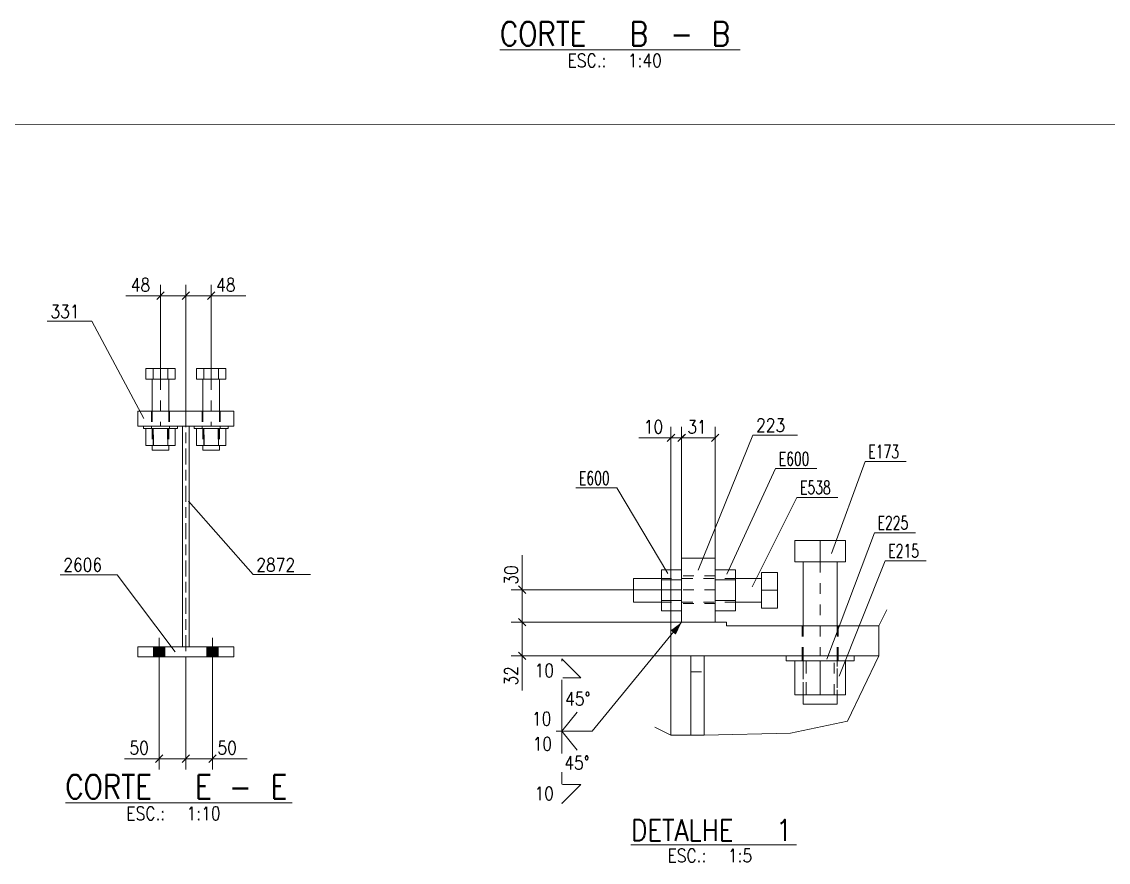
# Model space of a CAD drawing. Header units: millimetres. Extents: x 2 to 845, y 5 to 599.
# Drawn here: x 437.2 to 641.1, y 288.2 to 445.8 of the extents above; entities that cross this region are included whole.
import ezdxf

# ---------------------------------------------------------------- set-up
doc = ezdxf.new("R2010")
doc.units = ezdxf.units.MM
for name, pattern in [('XKITLINE00', [0]), ('XKITLINE02', [4, 2, -2]), ('XKITLINE06', [7, 3, -1, 2, -1])]:
    doc.linetypes.add(name, pattern=pattern)
for name, color, linetype, lineweight in [('Cota', 4, 'Continuous', 0), ('Marca da peça', 2, 'Continuous', 0), ('Objeto gráfico', 3, 'Continuous', 0), ('Outro tipo de objeto', 7, 'Continuous', 0), ('Parafuso', 3, 'Continuous', 0), ('Peça', 2, 'Continuous', 0), ('Solda', 1, 'Continuous', 0), ('Texto', 7, 'Continuous', 0)]:
    doc.layers.add(name, color=color, linetype=linetype, lineweight=lineweight)
doc.styles.add('ROMANS', font='ROMANS__.TTF')
doc.styles.add('SIMPLEX', font='SIMPLEX_.TTF')

# ---------------------------------------------------------------- blocks, each defined once
blk = doc.blocks.new('*A65')
at = {"layer": 'Outro tipo de objeto', "color": 1, "linetype": 'XKITLINE00', "lineweight": 0}
blk.add_line((526.93, 440.59), (572.03, 440.59), dxfattribs=at)
at = {"layer": 'Outro tipo de objeto', "color": 1, "style": 'ROMANS', "width": 0.85}
for s, p in [('CORTE', (526.93, 441.34)), ('B', (551.29, 441.34)), ('B', (566.69, 441.34)), ('-', (558.89, 441.34))]:
    blk.add_text(s, height=4.5, dxfattribs=at).set_placement(p)
at = {"layer": 'Outro tipo de objeto', "color": 3, "style": 'ROMANS', "width": 0.85}
for s, p in [('ESC.:', (539.64, 437.34)), ('1:40', (550.95, 437.34))]:
    blk.add_text(s, height=2.5, dxfattribs=at).set_placement(p)
blk = doc.blocks.new('*A408')
at = {"layer": 'Parafuso', "color": 7, "linetype": 'XKITLINE02', "lineweight": 0}
for p, q in [((463.24, 378.83), (463.24, 370.03)), ((472.74, 378.83), (472.74, 370.03)), ((461.54, 372.83), (461.54, 370.03)), ((464.94, 372.83), (464.94, 370.03)), ((471.04, 372.83), (471.04, 370.03)), ((474.44, 372.83), (474.44, 370.03))]:
    blk.add_line(p, q, dxfattribs=at)
blk = doc.blocks.new('*A409')
at = {"layer": 'Parafuso'}
for points in [[(464.04, 328.63), (464.04, 326.73), (461.94, 326.73), (461.94, 328.63)], [(474.04, 328.63), (474.04, 326.73), (471.94, 326.73), (471.94, 328.63)]]:
    blk.add_hatch(color=7, dxfattribs=at).paths.add_polyline_path(points, flags=17)
at = {"layer": 'Parafuso', "color": 7, "linetype": 'XKITLINE00', "lineweight": 0}
for p, q in [((461.94, 328.63), (461.94, 326.73)), ((462.99, 330.31), (462.99, 323.96)), ((464.04, 328.63), (464.04, 326.73)), ((471.94, 328.63), (471.94, 326.73)), ((472.99, 330.31), (472.99, 323.96)), ((474.04, 328.63), (474.04, 326.73))]:
    blk.add_line(p, q, dxfattribs=at)
blk = doc.blocks.new('*A410')
at = {"layer": 'Peça', "color": 4, "linetype": 'XKITLINE00', "lineweight": 0}
for p, q in [((458.99, 370.03), (458.99, 372.83)), ((458.99, 372.83), (476.99, 372.83)), ((476.99, 372.83), (476.99, 370.03)), ((476.99, 370.03), (458.99, 370.03))]:
    blk.add_line(p, q, dxfattribs=at)
blk = doc.blocks.new('*A411')
at = {"layer": 'Peça', "color": 4, "linetype": 'XKITLINE00', "lineweight": 0}
for p, q in [((467.36, 328.63), (467.36, 370.03)), ((467.36, 370.03), (468.61, 370.03)), ((468.61, 370.03), (468.61, 370.03)), ((468.61, 370.03), (468.61, 328.63)), ((468.61, 328.63), (467.36, 328.63))]:
    blk.add_line(p, q, dxfattribs=at)
blk = doc.blocks.new('*A412')
at = {"layer": 'Peça', "color": 4, "linetype": 'XKITLINE00', "lineweight": 0}
for p, q in [((458.99, 328.63), (458.99, 326.73)), ((458.99, 328.63), (476.99, 328.63)), ((476.99, 328.63), (476.99, 328.63)), ((476.99, 328.63), (476.99, 326.73)), ((476.99, 326.73), (458.99, 326.73))]:
    blk.add_line(p, q, dxfattribs=at)
blk = doc.blocks.new('*A413')
at = {"layer": 'Peça', "color": 4, "linetype": 'XKITLINE00', "lineweight": 0}
for p, q in [((469.54, 369.56), (469.54, 370.03)), ((469.54, 370.03), (469.78, 370.03)), ((469.78, 369.56), (469.54, 369.56)), ((470.47, 369.56), (469.78, 369.56)), ((469.99, 369.56), (469.78, 369.56)), ((471.51, 369.56), (470.47, 369.56)), ((472.74, 369.56), (471.51, 369.56)), ((473.96, 369.56), (472.74, 369.56)), ((475, 369.56), (473.96, 369.56)), ((475.69, 369.56), (475, 369.56)), ((475.69, 369.56), (475.48, 369.56)), ((475.69, 370.03), (475.94, 370.03)), ((475.94, 369.56), (475.69, 369.56)), ((475.94, 369.56), (475.94, 370.03))]:
    blk.add_line(p, q, dxfattribs=at)
at = {"layer": 'Peça', "color": 7, "linetype": 'XKITLINE02', "lineweight": 0}
for p, q in [((469.78, 370.03), (469.54, 370.03)), ((469.54, 369.56), (469.78, 369.56)), ((470.47, 370.03), (469.78, 370.03)), ((469.78, 370.03), (470.47, 370.03)), ((470.47, 369.55), (469.99, 369.56)), ((471.51, 370.03), (470.47, 370.03)), ((470.47, 370.03), (471.51, 370.03)), ((470.47, 369.55), (471.51, 369.55)), ((471.04, 369.56), (471.04, 370.03)), ((471.16, 370.03), (471.04, 370.03)), ((471.04, 370.03), (471.16, 370.03)), ((471.16, 369.56), (471.04, 369.56)), ((471.04, 369.56), (471.16, 369.56)), ((471.53, 370.03), (471.16, 370.03)), ((471.16, 370.03), (471.53, 370.03)), ((471.53, 369.56), (471.16, 369.56)), ((471.16, 369.56), (471.53, 369.56)), ((472.74, 370.03), (471.51, 370.03)), ((471.51, 370.03), (472.74, 370.03)), ((471.51, 369.55), (472.74, 369.55)), ((472.08, 370.03), (471.53, 370.03)), ((471.53, 370.03), (472.08, 370.03)), ((472.08, 369.56), (471.53, 369.56)), ((471.53, 369.56), (472.08, 369.56)), ((472.74, 370.03), (472.08, 370.03)), ((472.08, 370.03), (472.74, 370.03)), ((472.74, 369.56), (472.08, 369.56)), ((472.08, 369.56), (472.74, 369.56)), ((473.39, 370.03), (472.74, 370.03)), ((472.74, 370.03), (473.39, 370.03)), ((473.94, 370.03), (472.74, 370.03)), ((472.74, 370.03), (473.96, 370.03)), ((473.39, 369.56), (472.74, 369.56)), ((472.74, 369.56), (473.39, 369.56)), ((472.74, 369.55), (473.96, 369.55)), ((473.94, 370.03), (473.39, 370.03)), ((473.39, 370.03), (473.94, 370.03)), ((473.94, 369.56), (473.39, 369.56)), ((473.39, 369.56), (473.94, 369.56)), ((473.94, 370.03), (473.96, 370.03)), ((473.94, 370.03), (474.31, 370.03)), ((475, 370.03), (473.94, 370.03)), ((474.31, 369.56), (473.94, 369.56)), ((473.94, 369.56), (474.31, 369.56)), ((473.96, 370.03), (474.31, 370.03)), ((473.96, 370.03), (475, 370.03)), ((473.96, 369.55), (475, 369.55)), ((474.31, 370.03), (474.44, 370.03)), ((474.31, 370.03), (474.39, 370.03)), ((474.31, 369.56), (474.44, 369.56)), ((474.31, 369.56), (474.39, 369.56)), ((474.39, 370.03), (474.44, 370.03)), ((474.39, 369.56), (474.44, 369.56)), ((474.44, 369.56), (474.44, 370.03)), ((475.69, 370.03), (475, 370.03)), ((475, 370.03), (475.69, 370.03)), ((475.48, 369.56), (475, 369.55)), ((475.94, 370.03), (475.69, 370.03)), ((475.69, 369.56), (475.94, 369.56))]:
    blk.add_line(p, q, dxfattribs=at)
blk = doc.blocks.new('*A414')
at = {"layer": 'Peça', "color": 4, "linetype": 'XKITLINE00', "lineweight": 0}
for p, q in [((469.99, 366.38), (469.99, 369.56)), ((475.48, 369.56), (469.99, 369.56)), ((471.36, 369.56), (471.36, 366.38)), ((474.11, 369.56), (474.11, 366.38)), ((475.48, 366.38), (475.48, 369.56)), ((475.48, 366.38), (469.99, 366.38))]:
    blk.add_line(p, q, dxfattribs=at)
at = {"layer": 'Peça', "color": 7, "linetype": 'XKITLINE02', "lineweight": 0}
for p, q in [((471.36, 369.56), (473.53, 369.56)), ((471.44, 366.38), (471.44, 369.56)), ((474.04, 369.56), (474.04, 366.38))]:
    blk.add_line(p, q, dxfattribs=at)
blk = doc.blocks.new('*A415')
at = {"layer": 'Peça', "color": 4, "linetype": 'XKITLINE00', "lineweight": 0}
for p, q in [((475.48, 380.83), (469.99, 380.83)), ((469.99, 378.83), (469.99, 380.83)), ((471.36, 380.83), (471.36, 378.83)), ((474.11, 380.83), (474.11, 378.83)), ((475.48, 378.83), (475.48, 380.83)), ((475.48, 378.83), (469.99, 378.83)), ((471.15, 378.83), (471.15, 372.83)), ((474.32, 378.83), (474.32, 372.83)), ((471.15, 369.56), (471.15, 369.56)), ((474.32, 369.56), (474.32, 369.56)), ((471.15, 366.38), (471.15, 365.5)), ((474.11, 365.5), (471.15, 365.5)), ((474.32, 365.5), (474.11, 365.5)), ((474.32, 366.38), (474.32, 365.5))]:
    blk.add_line(p, q, dxfattribs=at)
at = {"layer": 'Peça', "color": 7, "linetype": 'XKITLINE02', "lineweight": 0}
for p, q in [((471.15, 372.83), (471.15, 369.56)), ((474.32, 372.83), (474.32, 369.56)), ((471.15, 369.56), (471.15, 366.38)), ((474.32, 369.56), (474.32, 366.38))]:
    blk.add_line(p, q, dxfattribs=at)
blk = doc.blocks.new('*A416')
at = {"layer": 'Peça', "color": 4, "linetype": 'XKITLINE00', "lineweight": 0}
for p, q in [((460.04, 369.56), (460.04, 370.03)), ((460.04, 370.03), (460.28, 370.03)), ((460.28, 369.56), (460.04, 369.56)), ((460.97, 369.56), (460.28, 369.56)), ((460.28, 369.56), (460.49, 369.56)), ((462.01, 369.56), (460.97, 369.56)), ((463.24, 369.56), (462.01, 369.56)), ((464.46, 369.56), (463.24, 369.56)), ((465.5, 369.56), (464.46, 369.56)), ((466.19, 369.56), (465.5, 369.56)), ((465.98, 369.56), (466.19, 369.56)), ((466.19, 370.03), (466.44, 370.03)), ((466.44, 369.56), (466.19, 369.56)), ((466.44, 369.56), (466.44, 370.03))]:
    blk.add_line(p, q, dxfattribs=at)
at = {"layer": 'Peça', "color": 7, "linetype": 'XKITLINE02', "lineweight": 0}
for p, q in [((460.28, 370.03), (460.04, 370.03)), ((460.04, 369.56), (460.28, 369.56)), ((460.97, 370.03), (460.28, 370.03)), ((460.28, 370.03), (460.97, 370.03)), ((460.49, 369.56), (460.97, 369.55)), ((462.01, 370.03), (460.97, 370.03)), ((460.97, 370.03), (462.01, 370.03)), ((460.97, 369.55), (462.01, 369.55)), ((461.54, 369.56), (461.54, 370.03)), ((461.66, 370.03), (461.54, 370.03)), ((461.54, 370.03), (461.66, 370.03)), ((461.66, 369.56), (461.54, 369.56)), ((461.54, 369.56), (461.66, 369.56)), ((462.03, 370.03), (461.66, 370.03)), ((461.66, 370.03), (462.03, 370.03)), ((462.03, 369.56), (461.66, 369.56)), ((461.66, 369.56), (462.03, 369.56)), ((463.24, 370.03), (462.01, 370.03)), ((462.01, 370.03), (463.24, 370.03)), ((462.01, 369.55), (463.24, 369.55)), ((462.58, 370.03), (462.03, 370.03)), ((462.03, 370.03), (462.58, 370.03)), ((462.58, 369.56), (462.03, 369.56)), ((462.03, 369.56), (462.58, 369.56)), ((463.24, 370.03), (462.58, 370.03)), ((462.58, 370.03), (463.24, 370.03)), ((463.24, 369.56), (462.58, 369.56)), ((462.58, 369.56), (463.24, 369.56)), ((463.89, 370.03), (463.24, 370.03)), ((463.24, 370.03), (463.89, 370.03)), ((464.44, 370.03), (463.24, 370.03)), ((463.24, 370.03), (464.46, 370.03)), ((463.89, 369.56), (463.24, 369.56)), ((463.24, 369.56), (463.89, 369.56)), ((463.24, 369.55), (464.46, 369.55)), ((464.44, 370.03), (463.89, 370.03)), ((463.89, 370.03), (464.44, 370.03)), ((464.44, 369.56), (463.89, 369.56)), ((463.89, 369.56), (464.44, 369.56)), ((464.44, 370.03), (464.46, 370.03)), ((464.44, 370.03), (464.81, 370.03)), ((465.5, 370.03), (464.44, 370.03)), ((464.81, 369.56), (464.44, 369.56)), ((464.44, 369.56), (464.81, 369.56)), ((464.46, 370.03), (464.81, 370.03)), ((464.46, 370.03), (465.5, 370.03)), ((464.46, 369.55), (465.5, 369.55)), ((464.81, 370.03), (464.94, 370.03)), ((464.81, 370.03), (464.89, 370.03)), ((464.81, 369.56), (464.94, 369.56)), ((464.81, 369.56), (464.89, 369.56)), ((464.89, 370.03), (464.94, 370.03)), ((464.89, 369.56), (464.94, 369.56)), ((464.94, 369.56), (464.94, 370.03)), ((466.19, 370.03), (465.5, 370.03)), ((465.5, 370.03), (466.19, 370.03)), ((465.5, 369.55), (465.98, 369.56)), ((466.44, 370.03), (466.19, 370.03)), ((466.19, 369.56), (466.44, 369.56))]:
    blk.add_line(p, q, dxfattribs=at)
blk = doc.blocks.new('*A417')
at = {"layer": 'Peça', "color": 4, "linetype": 'XKITLINE00', "lineweight": 0}
for p, q in [((460.49, 366.38), (460.49, 369.56)), ((465.98, 369.56), (460.49, 369.56)), ((461.86, 369.56), (461.86, 366.38)), ((464.61, 369.56), (464.61, 366.38)), ((465.98, 366.38), (465.98, 369.56)), ((460.49, 366.38), (465.98, 366.38))]:
    blk.add_line(p, q, dxfattribs=at)
at = {"layer": 'Peça', "color": 7, "linetype": 'XKITLINE02', "lineweight": 0}
for p, q in [((461.94, 366.38), (461.94, 369.56)), ((464.54, 369.56), (464.54, 366.38))]:
    blk.add_line(p, q, dxfattribs=at)
blk = doc.blocks.new('*A418')
at = {"layer": 'Peça', "color": 4, "linetype": 'XKITLINE00', "lineweight": 0}
for p, q in [((460.49, 380.83), (465.98, 380.83)), ((460.49, 378.83), (460.49, 380.83)), ((461.86, 380.83), (461.86, 378.83)), ((464.61, 380.83), (464.61, 378.83)), ((465.98, 378.83), (465.98, 380.83)), ((460.49, 378.83), (465.98, 378.83)), ((461.65, 378.83), (461.65, 372.83)), ((464.82, 378.83), (464.82, 372.83)), ((461.65, 369.56), (461.65, 369.56)), ((464.82, 369.56), (464.82, 369.56)), ((461.65, 366.38), (461.65, 365.5)), ((464.82, 365.5), (461.65, 365.5)), ((464.82, 366.38), (464.82, 365.5))]:
    blk.add_line(p, q, dxfattribs=at)
at = {"layer": 'Peça', "color": 7, "linetype": 'XKITLINE02', "lineweight": 0}
for p, q in [((461.65, 372.83), (461.65, 369.56)), ((464.82, 372.83), (464.82, 369.56)), ((461.65, 369.56), (461.65, 366.38)), ((464.82, 369.56), (464.82, 366.38))]:
    blk.add_line(p, q, dxfattribs=at)
blk = doc.blocks.new('*A419')
at = {"layer": 'Outro tipo de objeto', "color": 1, "linetype": 'XKITLINE00', "lineweight": 0}
blk.add_line((445.38, 299.41), (487.97, 299.41), dxfattribs=at)
at = {"layer": 'Outro tipo de objeto', "color": 1, "style": 'ROMANS', "width": 0.85}
for s, p in [('CORTE', (445.38, 300.16)), ('E', (469.74, 300.16)), ('E', (483.88, 300.16)), ('-', (476.08, 300.16))]:
    blk.add_text(s, height=4.5, dxfattribs=at).set_placement(p)
at = {"layer": 'Outro tipo de objeto', "color": 3, "style": 'ROMANS', "width": 0.85}
for s, p in [('ESC.:', (456.83, 296.16)), ('1:10', (468.14, 296.16))]:
    blk.add_text(s, height=2.5, dxfattribs=at).set_placement(p)
blk = doc.blocks.new('*A436')
at = {"layer": 'Parafuso', "color": 7, "linetype": 'XKITLINE02', "lineweight": 0}
for p, q in [((587.03, 344.55), (587.03, 326.95)), ((587.03, 344.55), (587.03, 326.95)), ((583.63, 332.55), (583.63, 326.95)), ((583.63, 332.55), (583.63, 326.95)), ((590.43, 332.55), (590.43, 326.95)), ((590.43, 332.55), (590.43, 326.95))]:
    blk.add_line(p, q, dxfattribs=at)
blk = doc.blocks.new('*A437')
at = {"layer": 'Parafuso', "color": 7, "linetype": 'XKITLINE02', "lineweight": 0}
for p, q in [((567.33, 341.93), (561.03, 341.93)), ((567.33, 339.33), (561.03, 339.33)), ((567.33, 336.73), (561.03, 336.73))]:
    blk.add_line(p, q, dxfattribs=at)
blk = doc.blocks.new('*A438')
at = {"layer": 'Peça', "color": 4, "linetype": 'XKITLINE00', "lineweight": 0}
for p, q in [((569.43, 333.25), (559.03, 333.25)), ((559.03, 326.95), (559.03, 333.25)), ((569.43, 333.25), (569.43, 332.55)), ((598.02, 332.55), (569.43, 332.55)), ((598.02, 326.95), (559.03, 326.95))]:
    blk.add_line(p, q, dxfattribs=at)
blk = doc.blocks.new('*A439')
at = {"layer": 'Peça', "color": 7, "linetype": 'XKITLINE02', "lineweight": 0}
for p, q in [((565.28, 326.95), (562.78, 326.95)), ((562.78, 326.95), (562.78, 312.07)), ((565.28, 312.07), (565.28, 326.95)), ((562.78, 323.95), (565.28, 323.95))]:
    blk.add_line(p, q, dxfattribs=at)
blk = doc.blocks.new('*A440')
at = {"layer": 'Peça', "color": 4, "linetype": 'XKITLINE00', "lineweight": 0}
blk.add_line((559.03, 326.95), (559.03, 312.07), dxfattribs=at)
at = {"layer": 'Peça', "color": 7, "linetype": 'XKITLINE02', "lineweight": 0}
blk.add_line((598.02, 326.95), (559.03, 326.95), dxfattribs=at)
blk = doc.blocks.new('*A441')
at = {"layer": 'Peça', "color": 4, "linetype": 'XKITLINE00', "lineweight": 0}
for p, q in [((576.03, 342.58), (576.03, 335.91)), ((579.03, 342.58), (576.03, 342.58)), ((579.03, 342.58), (579.03, 335.91)), ((557.23, 341.47), (552.03, 341.47)), ((552.03, 337.03), (552.03, 341.47)), ((576.03, 341.47), (571.13, 341.47)), ((579.03, 339.25), (576.03, 339.25)), ((557.23, 337.03), (552.03, 337.03)), ((576.03, 337.03), (571.13, 337.03)), ((579.03, 335.91), (576.03, 335.91))]:
    blk.add_line(p, q, dxfattribs=at)
at = {"layer": 'Peça', "color": 7, "linetype": 'XKITLINE02', "lineweight": 0}
for p, q in [((571.13, 341.47), (557.23, 341.47)), ((571.13, 337.03), (557.23, 337.03))]:
    blk.add_line(p, q, dxfattribs=at)
blk = doc.blocks.new('*A442')
at = {"layer": 'Peça', "color": 4, "linetype": 'XKITLINE00', "lineweight": 0}
for p, q in [((557.23, 343.1), (557.23, 335.4)), ((557.23, 343.1), (561.03, 343.1)), ((561.03, 341.17), (557.23, 341.17)), ((561.03, 337.32), (557.23, 337.32)), ((557.23, 335.4), (561.03, 335.4))]:
    blk.add_line(p, q, dxfattribs=at)
at = {"layer": 'Peça', "color": 7, "linetype": 'XKITLINE02', "lineweight": 0}
blk.add_line((561.03, 335.4), (561.03, 343.1), dxfattribs=at)
blk = doc.blocks.new('*A443')
at = {"layer": 'Peça', "color": 4, "linetype": 'XKITLINE00', "lineweight": 0}
for p, q in [((567.33, 345.25), (561.03, 345.25)), ((561.03, 345.25), (561.03, 333.25)), ((567.33, 333.25), (567.33, 345.25))]:
    blk.add_line(p, q, dxfattribs=at)
at = {"layer": 'Peça', "color": 7, "linetype": 'XKITLINE02', "lineweight": 0}
blk.add_line((567.33, 333.25), (561.03, 333.25), dxfattribs=at)
blk = doc.blocks.new('*A444')
at = {"layer": 'Peça', "color": 4, "linetype": 'XKITLINE00', "lineweight": 0}
for p, q in [((567.33, 343.1), (571.13, 343.1)), ((571.13, 343.1), (571.13, 335.4)), ((571.13, 341.17), (567.33, 341.17)), ((567.33, 337.32), (571.13, 337.32)), ((567.33, 335.4), (571.13, 335.4))]:
    blk.add_line(p, q, dxfattribs=at)
at = {"layer": 'Peça', "color": 7, "linetype": 'XKITLINE02', "lineweight": 0}
blk.add_line((567.33, 343.1), (567.33, 335.4), dxfattribs=at)
blk = doc.blocks.new('*A445')
at = {"layer": 'Peça', "color": 4, "linetype": 'XKITLINE00', "lineweight": 0}
for p, q in [((562.78, 326.95), (565.28, 326.95)), ((562.78, 312.07), (562.78, 326.95)), ((565.28, 326.95), (565.28, 312.07))]:
    blk.add_line(p, q, dxfattribs=at)
at = {"layer": 'Peça', "color": 7, "linetype": 'XKITLINE02', "lineweight": 0}
blk.add_line((562.78, 323.95), (565.28, 323.95), dxfattribs=at)
blk = doc.blocks.new('*A446')
at = {"layer": 'Peça', "color": 4, "linetype": 'XKITLINE00', "lineweight": 0}
for p, q in [((580.63, 326), (580.63, 326.95)), ((593.43, 326.94), (582.51, 326.95)), ((593.43, 325.99), (593.43, 326.94)), ((580.63, 326), (593.43, 325.99))]:
    blk.add_line(p, q, dxfattribs=at)
at = {"layer": 'Peça', "color": 7, "linetype": 'XKITLINE02', "lineweight": 0}
for p, q in [((582.51, 326.95), (580.63, 326.95)), ((583.63, 326), (583.63, 326.95)), ((590.43, 325.99), (590.43, 326.94))]:
    blk.add_line(p, q, dxfattribs=at)
blk = doc.blocks.new('*A447')
at = {"layer": 'Peça', "color": 4, "linetype": 'XKITLINE00', "lineweight": 0}
for p, q in [((582.27, 325.99), (582.27, 319.64)), ((584.58, 325.99), (582.27, 325.99)), ((587.03, 325.99), (587.03, 319.64)), ((591.8, 325.99), (591.8, 319.64)), ((591.8, 319.64), (582.27, 319.64))]:
    blk.add_line(p, q, dxfattribs=at)
at = {"layer": 'Peça', "color": 7, "linetype": 'XKITLINE02', "lineweight": 0}
for p, q in [((584.43, 319.64), (584.43, 325.99)), ((591.8, 325.99), (584.58, 325.99)), ((589.63, 319.64), (589.63, 325.99)), ((591.8, 325.99), (591.8, 325.99)), ((591.8, 325.99), (591.8, 325.99))]:
    blk.add_line(p, q, dxfattribs=at)
blk = doc.blocks.new('*A448')
at = {"layer": 'Peça', "color": 4, "linetype": 'XKITLINE00', "lineweight": 0}
for p, q in [((582.27, 344.55), (582.27, 348.55)), ((582.27, 348.55), (591.8, 348.55)), ((587.03, 348.55), (587.03, 344.55)), ((591.8, 348.55), (591.8, 344.55)), ((591.8, 344.55), (582.27, 344.55)), ((583.86, 344.55), (583.86, 332.55)), ((590.21, 344.55), (590.21, 332.55)), ((583.86, 326.95), (583.86, 326.95)), ((590.21, 326.95), (590.21, 326.94)), ((583.86, 326), (583.86, 325.99)), ((583.86, 319.64), (583.86, 317.89)), ((590.21, 319.64), (590.21, 317.89)), ((590.21, 317.89), (583.86, 317.89))]:
    blk.add_line(p, q, dxfattribs=at)
at = {"layer": 'Peça', "color": 7, "linetype": 'XKITLINE02', "lineweight": 0}
for p, q in [((583.86, 332.55), (583.86, 326.95)), ((590.21, 332.55), (590.21, 326.95)), ((583.86, 326.95), (583.86, 326)), ((590.21, 326.94), (590.21, 319.64)), ((583.86, 325.99), (583.86, 319.64))]:
    blk.add_line(p, q, dxfattribs=at)
blk = doc.blocks.new('*A449')
at = {"layer": 'Peça', "color": 7, "linetype": 'XKITLINE02', "lineweight": 0}
for p, q in [((580.63, 326), (580.63, 326.95)), ((593.43, 326.94), (580.63, 326.95)), ((583.63, 326), (583.63, 326.95)), ((590.43, 325.99), (590.43, 326.94)), ((593.43, 325.99), (593.43, 326.94)), ((580.63, 326), (593.43, 325.99))]:
    blk.add_line(p, q, dxfattribs=at)
blk = doc.blocks.new('*A450')
at = {"layer": 'Peça', "color": 7, "linetype": 'XKITLINE02', "lineweight": 0}
for p, q in [((582.27, 319.64), (582.27, 325.99)), ((591.8, 325.99), (582.27, 325.99)), ((584.43, 325.99), (584.43, 319.64)), ((587.03, 325.99), (587.03, 319.64)), ((589.63, 319.64), (589.63, 325.99)), ((591.8, 319.64), (591.8, 325.99)), ((591.8, 319.64), (582.27, 319.64))]:
    blk.add_line(p, q, dxfattribs=at)
blk = doc.blocks.new('*A451')
at = {"layer": 'Peça', "color": 7, "linetype": 'XKITLINE02', "lineweight": 0}
for p, q in [((582.27, 344.55), (582.27, 348.55)), ((582.27, 348.55), (591.8, 348.55)), ((587.03, 348.55), (587.03, 344.55)), ((591.8, 348.55), (591.8, 344.55)), ((591.8, 344.55), (582.27, 344.55)), ((583.86, 344.55), (583.86, 317.89)), ((590.21, 344.55), (590.21, 317.89)), ((590.21, 317.89), (583.86, 317.89))]:
    blk.add_line(p, q, dxfattribs=at)
blk = doc.blocks.new('*A452')
at = {"layer": 'Outro tipo de objeto', "color": 1, "linetype": 'XKITLINE00', "lineweight": 0}
blk.add_line((551.53, 291.49), (582.58, 291.49), dxfattribs=at)
at = {"layer": 'Outro tipo de objeto', "color": 1, "style": 'ROMANS', "width": 0.85}
for s, p in [('DETALHE', (551.53, 292.24)), ('1', (578.77, 292.24))]:
    blk.add_text(s, height=4, dxfattribs=at).set_placement(p)
at = {"layer": 'Outro tipo de objeto', "color": 3, "style": 'ROMANS', "width": 0.85}
for s, p in [('ESC.:', (558.4, 288.24)), ('1:5', (569.72, 288.24))]:
    blk.add_text(s, height=2.5, dxfattribs=at).set_placement(p)
blk = doc.blocks.new('*A1204')
at = {"layer": 'Objeto gráfico', "color": 1, "linetype": 'XKITLINE00', "lineweight": 0}
blk.add_line((29.15, 426.65), (658.09, 426.54), dxfattribs=at)
blk = doc.blocks.new('*A1216')
at = {"layer": 'Objeto gráfico', "color": 7, "linetype": 'XKITLINE06', "lineweight": 0}
blk.add_line((467.99, 372.83), (467.99, 326.73), dxfattribs=at)
blk = doc.blocks.new('*A1218')
at = {"layer": 'Objeto gráfico', "color": 7, "linetype": 'XKITLINE00', "lineweight": 0}
for p, q in [((598.02, 332.55), (599.52, 335.55)), ((598.02, 332.55), (598.02, 326.95)), ((598.02, 326.95), (592.13, 314.68)), ((592.13, 314.68), (581.47, 312.46)), ((559.03, 312.07), (556.03, 313.57)), ((565.28, 312.07), (559.03, 312.07)), ((581.47, 312.46), (565.28, 312.07))]:
    blk.add_line(p, q, dxfattribs=at)
blk = doc.blocks.new('*A1299')
at = {"layer": 'Cota', "color": 7, "linetype": 'XKITLINE00', "lineweight": 0}
for p, q in [((467.99, 372.83), (467.99, 396.52)), ((472.74, 378.83), (472.74, 396.52)), ((468.69, 395.18), (467.28, 393.76)), ((467.99, 394.47), (472.74, 394.47)), ((473.44, 395.18), (472.03, 393.76)), ((472.74, 394.47), (479.25, 394.47)), ((472.74, 394.47), (479.25, 394.47))]:
    blk.add_line(p, q, dxfattribs=at)
at = {"layer": 'Cota', "color": 3}
for p in [(467.99, 394.47), (472.74, 394.47)]:
    blk.add_point(p, dxfattribs=at)
at = {"layer": 'Cota', "color": 3, "style": 'SIMPLEX', "width": 0.85}
blk.add_text('48', height=2.5, dxfattribs=at).set_placement((473.67, 395.27))
blk = doc.blocks.new('*A1300')
at = {"layer": 'Cota', "color": 7, "linetype": 'XKITLINE00', "lineweight": 0}
for p, q in [((463.24, 378.83), (463.24, 396.52)), ((467.99, 372.83), (467.99, 396.52)), ((463.24, 394.47), (456.72, 394.47)), ((463.24, 394.47), (456.72, 394.47)), ((463.94, 395.18), (462.53, 393.76)), ((463.24, 394.47), (467.99, 394.47)), ((468.69, 395.18), (467.28, 393.76))]:
    blk.add_line(p, q, dxfattribs=at)
at = {"layer": 'Cota', "color": 3}
for p in [(463.24, 394.47), (467.99, 394.47)]:
    blk.add_point(p, dxfattribs=at)
at = {"layer": 'Cota', "color": 3, "style": 'SIMPLEX', "width": 0.85}
blk.add_text('48', height=2.5, dxfattribs=at).set_placement((457.66, 395.27))
blk = doc.blocks.new('*A1301')
at = {"layer": 'Cota', "color": 7, "linetype": 'XKITLINE00', "lineweight": 0}
for p, q in [((467.99, 326.73), (467.99, 305.66)), ((462.99, 323.96), (462.99, 305.66)), ((463.69, 308.37), (462.28, 306.95)), ((468.69, 308.37), (467.28, 306.95)), ((462.99, 307.66), (456.47, 307.66)), ((462.99, 307.66), (456.47, 307.66)), ((462.99, 307.66), (467.99, 307.66))]:
    blk.add_line(p, q, dxfattribs=at)
at = {"layer": 'Cota', "color": 3}
for p in [(462.99, 307.66), (467.99, 307.66)]:
    blk.add_point(p, dxfattribs=at)
at = {"layer": 'Cota', "color": 3, "style": 'SIMPLEX', "width": 0.85}
blk.add_text('50', height=2.5, dxfattribs=at).set_placement((457.41, 308.46))
blk = doc.blocks.new('*A1302')
at = {"layer": 'Cota', "color": 7, "linetype": 'XKITLINE00', "lineweight": 0}
for p, q in [((467.99, 326.73), (467.99, 305.66)), ((472.99, 323.96), (472.99, 305.66)), ((468.69, 308.37), (467.28, 306.95)), ((473.69, 308.37), (472.28, 306.95)), ((467.99, 307.66), (472.99, 307.66)), ((472.99, 307.66), (479.5, 307.66)), ((472.99, 307.66), (479.5, 307.66))]:
    blk.add_line(p, q, dxfattribs=at)
at = {"layer": 'Cota', "color": 3}
for p in [(467.99, 307.66), (472.99, 307.66)]:
    blk.add_point(p, dxfattribs=at)
at = {"layer": 'Cota', "color": 3, "style": 'SIMPLEX', "width": 0.85}
blk.add_text('50', height=2.5, dxfattribs=at).set_placement((473.92, 308.46))
blk = doc.blocks.new('*A1303')
at = {"layer": 'Marca da peça', "color": 7, "linetype": 'XKITLINE00', "lineweight": 0}
for p in [(441.98, 389.67), (460.12, 371.46)]:
    blk.add_line(p, (450.34, 389.67), dxfattribs=at)
at = {"layer": 'Marca da peça', "color": 4, "style": 'ROMANS', "width": 0.85}
blk.add_text('331', height=2.5, dxfattribs=at).set_placement((442.58, 390.27))
blk = doc.blocks.new('*A1304')
at = {"layer": 'Marca da peça', "color": 7, "linetype": 'XKITLINE00', "lineweight": 0}
for p, q in [((468.47, 355.97), (480.62, 342.17)), ((480.62, 342.17), (491.36, 342.17))]:
    blk.add_line(p, q, dxfattribs=at)
at = {"layer": 'Marca da peça', "color": 4, "style": 'ROMANS', "width": 0.85}
blk.add_text('2872', height=2.5, dxfattribs=at).set_placement((481.22, 342.77))
blk = doc.blocks.new('*A1305')
at = {"layer": 'Marca da peça', "color": 7, "linetype": 'XKITLINE00', "lineweight": 0}
for p in [(444.39, 342.15), (466.01, 327.67)]:
    blk.add_line(p, (455.13, 342.15), dxfattribs=at)
at = {"layer": 'Marca da peça', "color": 4, "style": 'ROMANS', "width": 0.85}
blk.add_text('2606', height=2.5, dxfattribs=at).set_placement((444.99, 342.75))
blk = doc.blocks.new('*A1317')
at = {"layer": 'Cota', "color": 7, "linetype": 'XKITLINE00', "lineweight": 0}
for p, q in [((559.03, 333.25), (559.03, 369.87)), ((561.03, 345.25), (561.03, 369.87)), ((559.03, 367.82), (552.98, 367.82)), ((559.03, 367.82), (552.98, 367.82)), ((559.74, 368.53), (558.32, 367.11)), ((559.03, 367.82), (561.03, 367.82)), ((561.59, 368.38), (560.32, 367.11))]:
    blk.add_line(p, q, dxfattribs=at)
at = {"layer": 'Cota', "color": 3}
for p in [(559.03, 367.82), (561.03, 367.82)]:
    blk.add_point(p, dxfattribs=at)
at = {"layer": 'Cota', "color": 3, "style": 'SIMPLEX', "width": 0.85}
blk.add_text('10', height=2.5, dxfattribs=at).set_placement((553.92, 368.62))
blk = doc.blocks.new('*A1318')
at = {"layer": 'Cota', "color": 7, "linetype": 'XKITLINE00', "lineweight": 0}
for p, q in [((561.03, 345.25), (561.03, 369.87)), ((567.33, 345.25), (567.33, 369.87)), ((561.74, 368.53), (560.32, 367.11)), ((561.03, 367.82), (567.33, 367.82)), ((568.04, 368.53), (566.62, 367.11))]:
    blk.add_line(p, q, dxfattribs=at)
at = {"layer": 'Cota', "color": 3}
for p in [(561.03, 367.82), (567.33, 367.82)]:
    blk.add_point(p, dxfattribs=at)
at = {"layer": 'Cota', "color": 3, "style": 'SIMPLEX', "width": 0.85}
blk.add_text('31', height=2.5, dxfattribs=at).set_placement((562.09, 368.62))
blk = doc.blocks.new('*A1319')
at = {"layer": 'Cota', "color": 7, "linetype": 'XKITLINE00', "lineweight": 0}
for p, q in [((559.03, 333.25), (529.05, 333.25)), ((530.39, 333.95), (531.81, 332.54)), ((531.1, 326.95), (531.1, 333.25)), ((559.03, 326.95), (529.05, 326.95)), ((530.39, 327.65), (531.81, 326.24)), ((531.1, 326.95), (531.1, 320.43)), ((531.1, 326.95), (531.1, 320.43))]:
    blk.add_line(p, q, dxfattribs=at)
at = {"layer": 'Cota', "color": 3}
for p in [(531.1, 333.25), (531.1, 326.95)]:
    blk.add_point(p, dxfattribs=at)
at = {"layer": 'Cota', "color": 3, "style": 'SIMPLEX', "width": 0.85}
blk.add_text('32', height=2.5, rotation=90.0002, dxfattribs=at).set_placement((530.3, 321.37))
blk = doc.blocks.new('*A1320')
at = {"layer": 'Cota', "color": 7, "linetype": 'XKITLINE00', "lineweight": 0}
for p, q in [((531.1, 339.33), (531.1, 345.84)), ((531.1, 339.33), (531.1, 345.84)), ((561.03, 339.33), (529.05, 339.33)), ((530.39, 340.04), (531.81, 338.62)), ((531.1, 333.25), (531.1, 339.33)), ((559.03, 333.25), (529.05, 333.25)), ((530.39, 333.95), (531.81, 332.54))]:
    blk.add_line(p, q, dxfattribs=at)
at = {"layer": 'Cota', "color": 3}
for p in [(531.1, 339.33), (531.1, 333.25)]:
    blk.add_point(p, dxfattribs=at)
at = {"layer": 'Cota', "color": 3, "style": 'SIMPLEX', "width": 0.85}
blk.add_text('30', height=2.5, rotation=90.0002, dxfattribs=at).set_placement((530.3, 340.27))
blk = doc.blocks.new('*A1321')
at = {"layer": 'Texto', "color": 3, "style": 'ROMANS', "width": 0.85}
blk.add_text('45°', height=2.5, dxfattribs=at).set_placement((539.02, 305.66))
blk = doc.blocks.new('*A1322')
at = {"layer": 'Texto', "color": 3, "style": 'ROMANS', "width": 0.85}
blk.add_text('45°', height=2.5, dxfattribs=at).set_placement((539.17, 317.64))
blk = doc.blocks.new('*A1323')
at = {"layer": 'Texto', "color": 3, "style": 'ROMANS', "width": 0.85}
blk.add_text('10', height=2.5, dxfattribs=at).set_placement((533.08, 309.19))
blk = doc.blocks.new('*A1324')
at = {"layer": 'Texto', "color": 3, "style": 'ROMANS', "width": 0.85}
blk.add_text('10', height=2.5, dxfattribs=at).set_placement((532.95, 313.91))
blk = doc.blocks.new('*A1325')
at = {"layer": 'Texto', "color": 3, "style": 'ROMANS', "width": 0.85}
blk.add_text('10', height=2.5, dxfattribs=at).set_placement((533.44, 322.96))
blk = doc.blocks.new('*A1326')
at = {"layer": 'Texto', "color": 3, "style": 'ROMANS', "width": 0.85}
blk.add_text('10', height=2.5, dxfattribs=at).set_placement((533.42, 299.9))
blk = doc.blocks.new('*A1327')
at = {"layer": 'Solda'}
blk.add_hatch(color=7, dxfattribs=at).paths.add_polyline_path([(561.03, 333.25), (559.93, 330.92), (558.96, 331.71)], flags=17)
at = {"layer": 'Solda', "color": 7, "linetype": 'XKITLINE00', "lineweight": 0}
for p in [(561.03, 333.25), (537.5, 312.81)]:
    blk.add_line(p, (544.25, 312.81), dxfattribs=at)
at = {"layer": 'Solda', "color": 3, "linetype": 'XKITLINE00', "lineweight": 0}
for p, q in [((542.14, 322.81), (538.57, 326.38)), ((538.57, 326.38), (538.57, 325.96)), ((538.57, 312.81), (538.57, 322.46)), ((538.71, 322.81), (542.14, 322.81)), ((538.57, 312.81), (541.42, 316.38)), ((538.57, 312.81), (541.42, 309.24)), ((538.57, 312.81), (538.57, 308.66)), ((538.57, 305.16), (538.57, 302.9)), ((542.14, 302.81), (538.57, 299.24)), ((538.69, 302.81), (542.14, 302.81)), ((538.57, 299.24), (538.57, 299.4))]:
    blk.add_line(p, q, dxfattribs=at)
blk = doc.blocks.new('*A1328')
at = {"layer": 'Marca da peça', "color": 7, "linetype": 'XKITLINE00', "lineweight": 0}
for p, q in [((574.25, 339.9), (582.66, 356.66)), ((582.66, 356.66), (590.37, 356.66))]:
    blk.add_line(p, q, dxfattribs=at)
at = {"layer": 'Marca da peça', "color": 4, "style": 'ROMANS', "width": 0.68}
blk.add_text('E538', height=2.5, dxfattribs=at).set_placement((583.26, 357.26))
blk = doc.blocks.new('*A1329')
at = {"layer": 'Marca da peça', "color": 7, "linetype": 'XKITLINE00', "lineweight": 0}
for p in [(541.17, 358.43), (558.43, 342.38)]:
    blk.add_line(p, (548.89, 358.43), dxfattribs=at)
at = {"layer": 'Marca da peça', "color": 4, "style": 'ROMANS', "width": 0.68}
blk.add_text('E600', height=2.5, dxfattribs=at).set_placement((541.77, 359.03))
blk = doc.blocks.new('*A1330')
at = {"layer": 'Marca da peça', "color": 7, "linetype": 'XKITLINE00', "lineweight": 0}
for p, q in [((564.16, 343.03), (574.4, 368.34)), ((574.4, 368.34), (582.76, 368.34))]:
    blk.add_line(p, q, dxfattribs=at)
at = {"layer": 'Marca da peça', "color": 4, "style": 'ROMANS', "width": 0.85}
blk.add_text('223', height=2.5, dxfattribs=at).set_placement((575, 368.94))
blk = doc.blocks.new('*A1331')
at = {"layer": 'Marca da peça', "color": 7, "linetype": 'XKITLINE00', "lineweight": 0}
for p, q in [((569.5, 342.25), (578.66, 362.05)), ((578.66, 362.05), (586.38, 362.05))]:
    blk.add_line(p, q, dxfattribs=at)
at = {"layer": 'Marca da peça', "color": 4, "style": 'ROMANS', "width": 0.68}
blk.add_text('E600', height=2.5, dxfattribs=at).set_placement((579.26, 362.65))
blk = doc.blocks.new('*A1332')
at = {"layer": 'Marca da peça', "color": 7, "linetype": 'XKITLINE00', "lineweight": 0}
for p, q in [((588.26, 326.34), (597.2, 350.04)), ((597.2, 350.04), (604.91, 350.04))]:
    blk.add_line(p, q, dxfattribs=at)
at = {"layer": 'Marca da peça', "color": 4, "style": 'ROMANS', "width": 0.68}
blk.add_text('E225', height=2.5, dxfattribs=at).set_placement((597.8, 350.64))
blk = doc.blocks.new('*A1333')
at = {"layer": 'Marca da peça', "color": 7, "linetype": 'XKITLINE00', "lineweight": 0}
for p, q in [((590.61, 323.12), (599.22, 344.76)), ((599.22, 344.76), (606.94, 344.76))]:
    blk.add_line(p, q, dxfattribs=at)
at = {"layer": 'Marca da peça', "color": 4, "style": 'ROMANS', "width": 0.68}
blk.add_text('E215', height=2.5, dxfattribs=at).set_placement((599.82, 345.36))
blk = doc.blocks.new('*A1334')
at = {"layer": 'Marca da peça', "color": 7, "linetype": 'XKITLINE00', "lineweight": 0}
for p, q in [((589.14, 346.15), (595.47, 363.38)), ((595.47, 363.38), (603.18, 363.38))]:
    blk.add_line(p, q, dxfattribs=at)
at = {"layer": 'Marca da peça', "color": 4, "style": 'ROMANS', "width": 0.68}
blk.add_text('E173', height=2.5, dxfattribs=at).set_placement((596.07, 363.98))

msp = doc.modelspace()

# ---------------------------------------------------------------- block references
at = {"lineweight": 0}
for name in ['*A65', '*A1204', '*A1300', '*A1299', '*A1303', '*A418', '*A415', '*A408', '*A410', '*A1216', '*A1317', '*A1318', '*A1330', '*A416', '*A417', '*A411', '*A413', '*A414', '*A1331', '*A1334', '*A1329', '*A1328', '*A1304', '*A1332', '*A448', '*A451', '*A1333', '*A1305', '*A1320', '*A443', '*A441', '*A442', '*A444', '*A436', '*A437', '*A1319', '*A1327', '*A438', '*A412', '*A409', '*A1301', '*A1302', '*A440', '*A439', '*A445', '*A446', '*A449', '*A1325', '*A447', '*A450', '*A1322', '*A1324', '*A1323', '*A1321', '*A419', '*A1326', '*A452']:
    msp.add_blockref(name, (0, 0), dxfattribs=at)
at = {"layer": 'Objeto gráfico', "lineweight": 0}
msp.add_blockref('*A1218', (0, 0), dxfattribs=at)

doc.saveas('drawing.dxf')
